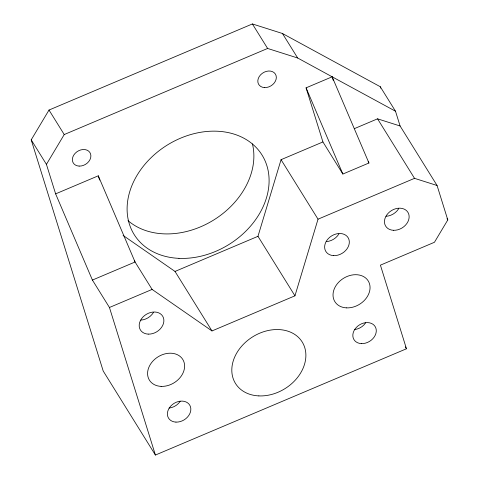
<?xml version="1.0" encoding="UTF-8"?>
<svg xmlns="http://www.w3.org/2000/svg" width="479" height="479" viewBox="0 0 479 479"><rect width="100%" height="100%" fill="white"/><g stroke="black" fill="none" stroke-linecap="round" stroke-linejoin="round"><path stroke-width="0.72" d="M134.288 260.744L152.106 289.424L211.987 330.941L294.95 295.824L257.977 236.315L281.053 159.681L322.93 141.952L342.862 174.039L368.944 162.998L332.157 76.808L297.675 58.001L267.617 48.451L252.391 23.95L49.008 110.05L31.207 139.856L103.213 371.039L155.406 455.05L406.461 348.772L380.416 265.15L434.441 242.278L447.793 219.927L437.07 185.493L400.097 125.989L395.504 111.23L380.278 86.729L282.448 33.494L252.391 23.95M294.95 295.824L318.026 219.184L281.053 159.681M155.406 455.05L109.446 307.482L92.411 280.065L55.624 193.869L46.433 164.357L64.228 134.551L267.617 48.451M55.624 193.869L98.285 175.811L135.072 262.007L92.411 280.065M322.93 141.952L306.075 87.843L332.157 76.808L395.504 111.23M354.448 128.612L377.554 118.828L400.097 125.989M123.079 235.423L175.015 271.437L257.977 236.315M109.446 307.482L152.106 289.424M318.026 219.184L414.527 178.338L437.07 185.493M447.009 218.663L447.793 219.927M377.554 118.828L414.527 178.338M368.165 161.74L368.944 162.998M282.448 33.494L297.675 58.001M405.282 346.88L406.461 348.772M175.015 271.437L211.987 330.941M49.008 110.05L64.228 134.551M31.207 139.856L46.433 164.357M306.075 87.843L342.862 174.039M380.278 86.729L380.721 88.154M332.157 76.808L333.264 80.364M98.285 175.811L99.614 180.08M252.421 143.88A75.287 58.504 -31.9 0 1 213.46 220.16A75.287 58.504 -31.9 0 1 127.983 220.603M365.627 322.828A12.436 9.664 -31.9 0 1 354.502 329.552M180.188 401.33A12.436 9.664 -31.9 0 1 169.063 408.054M153.466 312.446A13.095 10.173 -31.9 0 1 140.772 320.116M338.91 233.938A13.095 10.173 -31.9 0 1 326.211 241.614M398.726 208.616A13.095 10.173 -31.9 0 1 386.032 216.286M178.96 258.349A75.287 58.504 -31.9 0 0 266.887 165.674A75.287 58.504 -31.9 0 0 148.442 160.369A75.287 58.504 -31.9 0 0 178.96 258.349M79.131 166.099A9.819 7.628 -31.9 0 0 90.603 154.01A9.819 7.628 -31.9 0 0 75.155 153.316A9.819 7.628 -31.9 0 0 79.131 166.099M264.576 87.591A9.819 7.628 -31.9 0 0 276.042 75.508A9.819 7.628 -31.9 0 0 260.594 74.814A9.819 7.628 -31.9 0 0 264.576 87.591M258.858 395.899A39.278 30.524 -31.9 0 0 304.734 347.55A39.278 30.524 -31.9 0 0 242.937 344.784A39.278 30.524 -31.9 0 0 258.858 395.899M361.394 343.605A12.436 9.664 -31.9 0 0 375.925 328.295A12.436 9.664 -31.9 0 0 356.352 327.42A12.436 9.664 -31.9 0 0 361.394 343.605M175.955 422.107A12.436 9.664 -31.9 0 0 190.48 406.797A12.436 9.664 -31.9 0 0 170.913 405.923A12.436 9.664 -31.9 0 0 175.955 422.107M161.1 386.379A19.639 15.262 -31.9 0 0 184.038 362.202A19.639 15.262 -31.9 0 0 153.142 360.819A19.639 15.262 -31.9 0 0 161.1 386.379M346.545 307.871A19.639 15.262 -31.9 0 0 369.483 283.7A19.639 15.262 -31.9 0 0 338.581 282.317A19.639 15.262 -31.9 0 0 346.545 307.871M148.209 334.12A13.095 10.173 -31.9 0 0 163.501 318.008A13.095 10.173 -31.9 0 0 142.904 317.08A13.095 10.173 -31.9 0 0 148.209 334.12M333.653 255.618A13.095 10.173 -31.9 0 0 348.946 239.5A13.095 10.173 -31.9 0 0 328.343 238.578A13.095 10.173 -31.9 0 0 333.653 255.618M393.469 230.297A13.095 10.173 -31.9 0 0 408.767 214.179A13.095 10.173 -31.9 0 0 388.164 213.257A13.095 10.173 -31.9 0 0 393.469 230.297"/></g></svg>
